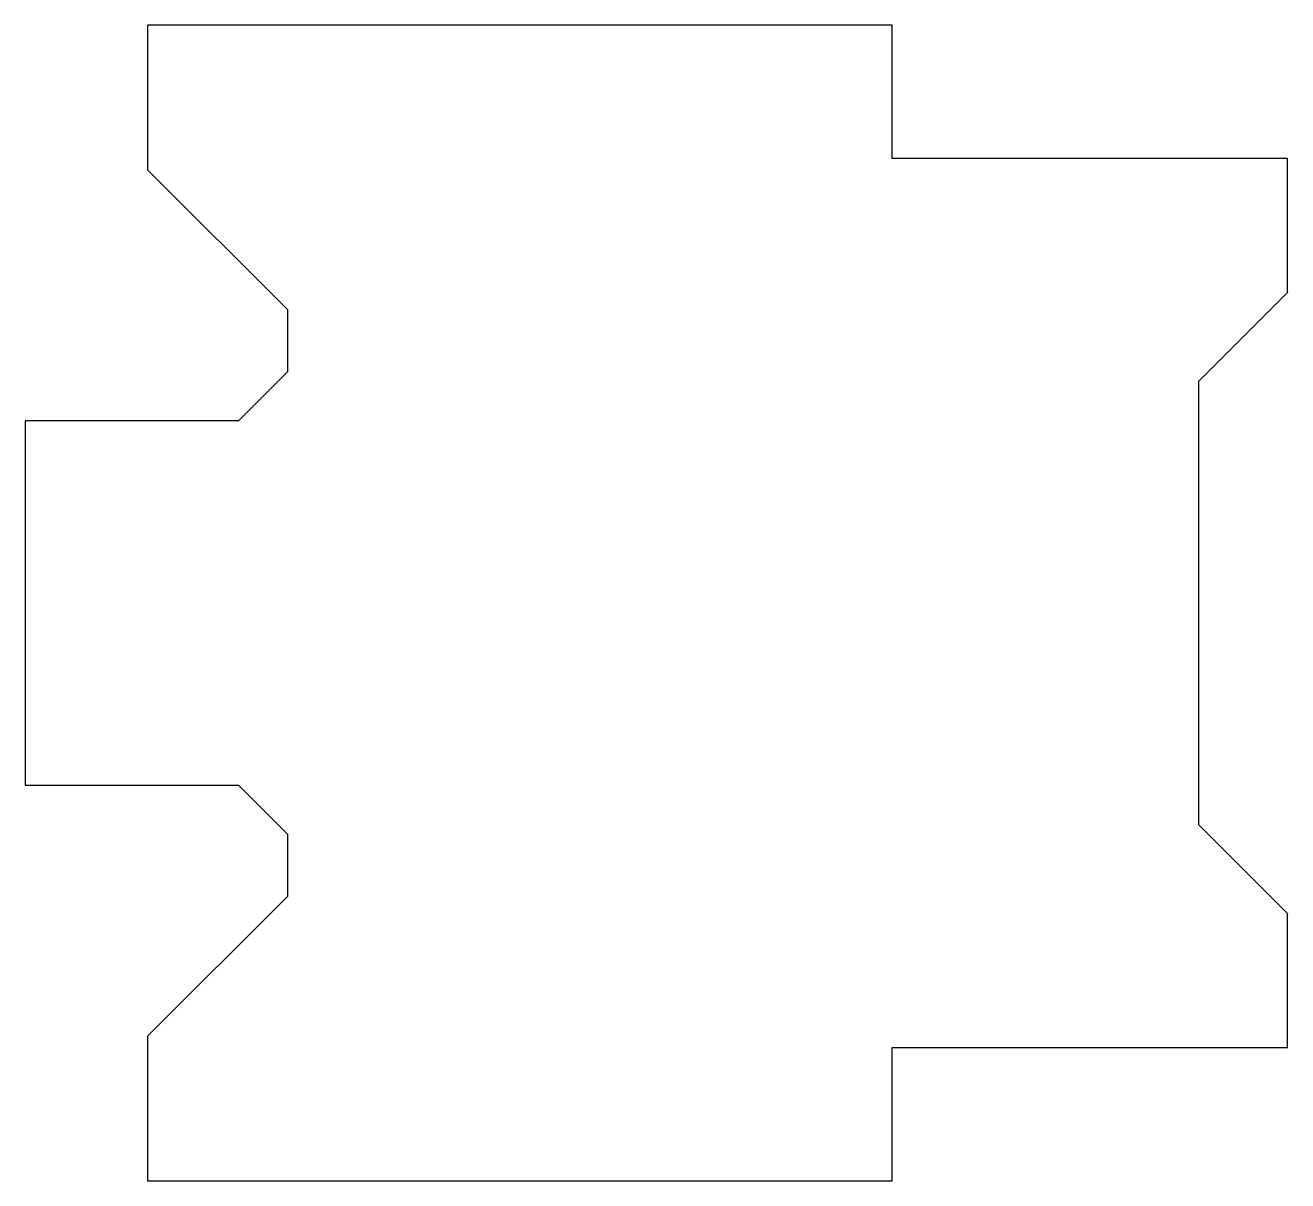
# Model space of a CAD drawing. Header units: metres. Extents: x 95 to 663, y -260 to 260.
import ezdxf

# ---------------------------------------------------------------- set-up
doc = ezdxf.new("R2010")
doc.units = ezdxf.units.M

msp = doc.modelspace()

# ---------------------------------------------------------------- linework, layer by layer
for p, q in [((485, 260), (150, 260)), ((150, 260), (150, 195)), ((485, 200), (485, 260)), ((663, 200), (485, 200)), ((663, 140), (663, 200)), ((150, 195), (150.076, 195)), ((150.076, 195), (213, 132.076)), ((623, 99.8629), (663.069, 139.931)), ((663.069, 139.931), (663, 140)), ((213, 132.076), (213, 104)), ((213, 104), (191, 82)), ((623, -99.8629), (623, 99.8629)), ((191, 82), (95, 82)), ((95, 82), (95, -82)), ((95, -82), (191, -82)), ((191, -82), (213, -104)), ((663.069, -139.931), (623, -99.8629)), ((213, -104), (213, -132.076)), ((213, -132.076), (150.076, -195)), ((663, -140), (663.069, -139.931)), ((663, -200), (663, -140)), ((150.076, -195), (150, -195)), ((150, -195), (150, -260)), ((485, -200), (663, -200)), ((485, -260), (485, -200)), ((150, -260), (485, -260))]:
    msp.add_line(p, q)

doc.saveas('drawing.dxf')
